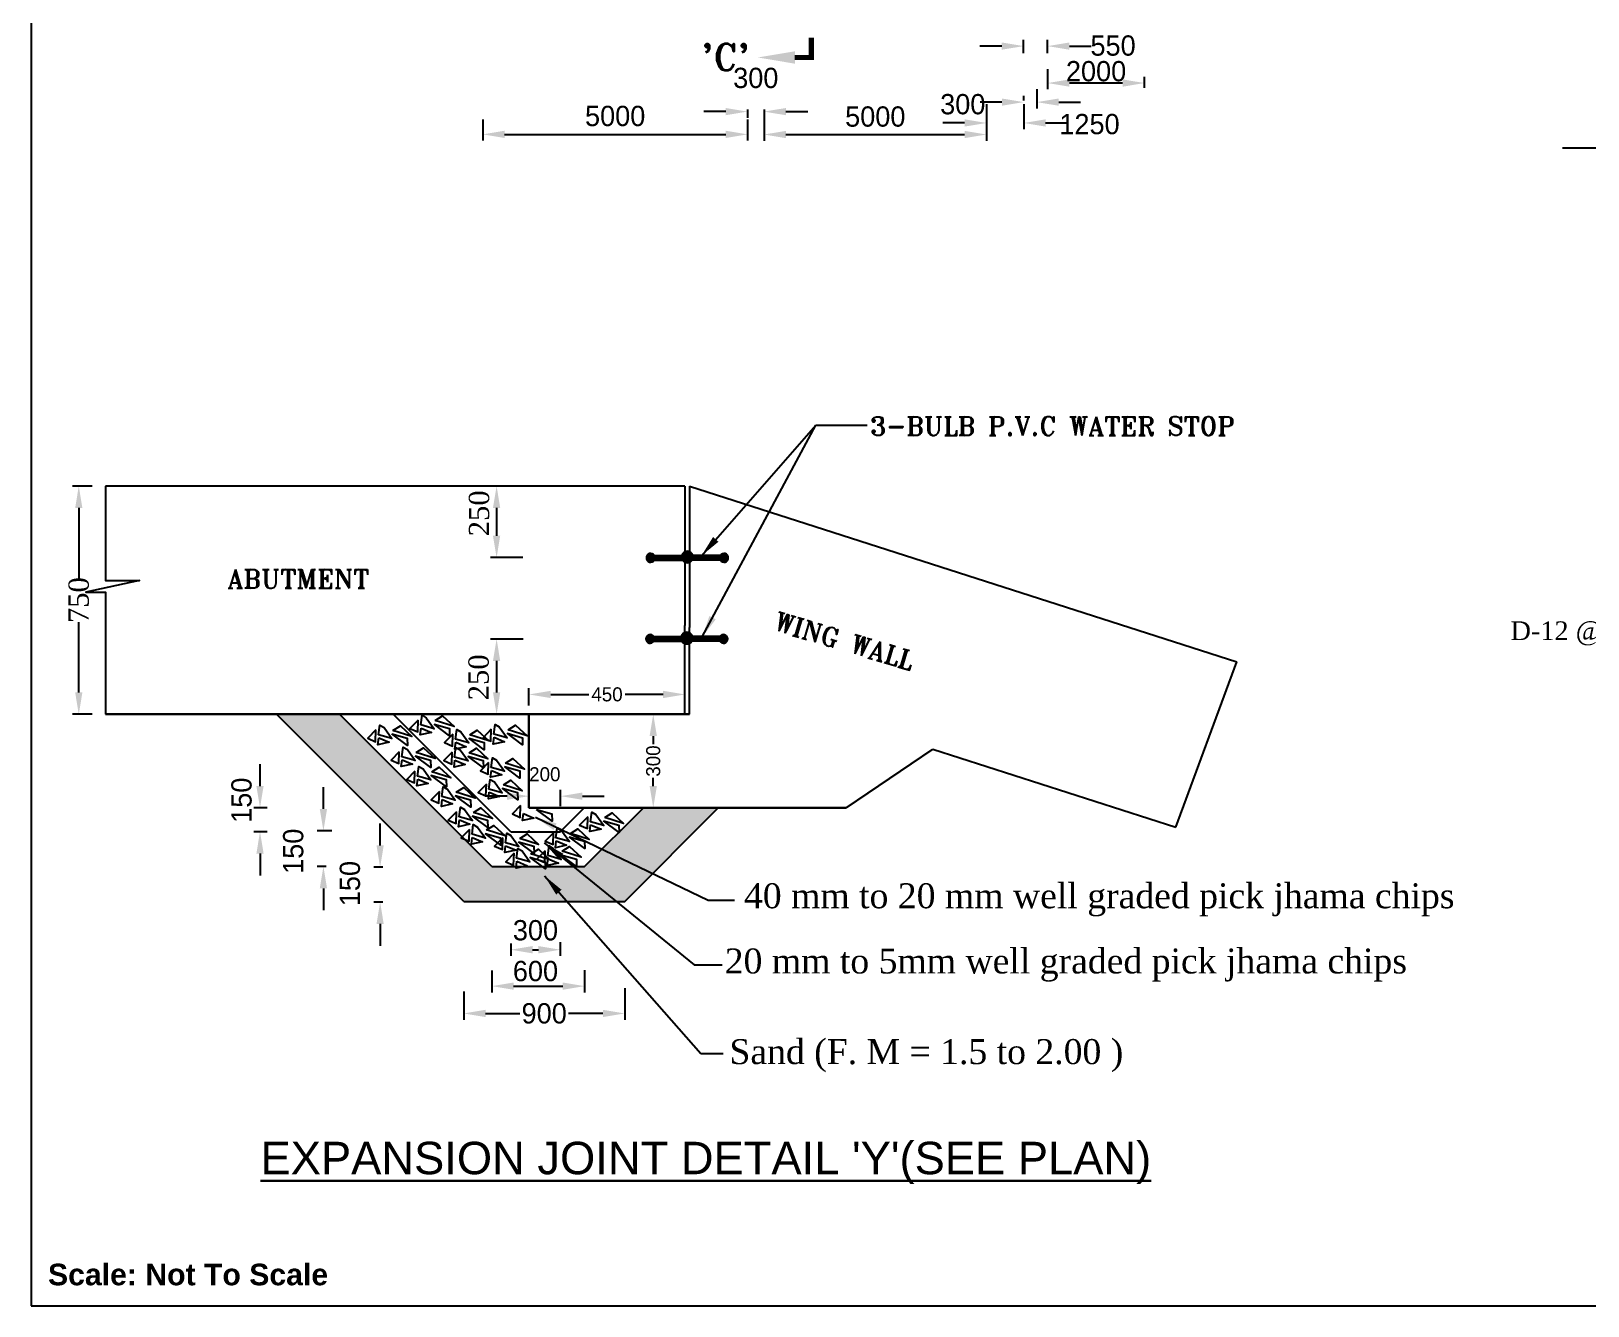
# Model space of a CAD drawing. Extents: x -1206532 to 786809, y -4288605 to 172932.
# Drawn here: x -833204 to -808242, y -4258352 to -4237919 of the extents above; entities that cross this region are included whole.
import ezdxf

# ---------------------------------------------------------------- set-up
doc = ezdxf.new("R2010")
doc.units = 0
doc.header["$LTSCALE"] = 300
doc.header["$MEASUREMENT"] = 0
doc.layers.get('0').update_dxf_attribs({"linetype": 'CONTINUOUS'})
doc.layers.get('DEFPOINTS').update_dxf_attribs({"linetype": 'CONTINUOUS'})
doc.layers.add('LINE', color=7, linetype='CONTINUOUS')
doc.layers.add('Other line', color=7, linetype='CONTINUOUS', lineweight=15)
doc.styles.add('Arial-200', font='ARIAL_0.TTF')
doc.styles.add('BIG', font='ROMANT.SHX')
doc.dimstyles.new('3', dxfattribs={"dimtxt": 225, "dimasz": 350, "dimexe": 100, "dimexo": 25, "dimgap": 9, "dimtad": 0, "dimdec": 0, "dimzin": 0, "dimdsep": 46, "dimtxsty": 'Standard', "dimcen": 0, "dimclrd": 5, "dimclre": 6, "dimclrt": 1, "dimadec": 0, "dimazin": 0, "dimtfac": 1, "dimtdec": 0, "dimtofl": 0, "dimtmove": 2, "dimatfit": 3, "dimfxl": 1, "dimtolj": 1, "dimtzin": 0, "dimarcsym": 0})

# ---------------------------------------------------------------- blocks, each defined once
blk = doc.blocks.new('*D539')
at = {"layer": 'DEFPOINTS', "color": 0, "lineweight": 30}
for p in [(-817077, -4238822), (-817288, -4239057), (-817077, -4239057)]:
    blk.add_point(p, dxfattribs=at)
at = {"layer": 'LINE', "color": 0, "lineweight": -2}
for p, q in [((-817077, -4238847), (-817077, -4239157)), ((-817638, -4239057), (-817988, -4239057)), ((-817288, -4239032), (-817288, -4238957)), ((-816727, -4239057), (-816377, -4239057))]:
    blk.add_line(p, q, dxfattribs=at)
at = {"layer": 'LINE', "color": 0, "lineweight": 30}
for points in [[(-817638, -4238999), (-817638, -4239115), (-817288, -4239057)], [(-816727, -4238999), (-816727, -4239115), (-817077, -4239057)]]:
    blk.add_solid(points, dxfattribs=at)
at = {"layer": 'LINE', "color": 0, "insert": (-818265, -4239092), "char_height": 325, "attachment_point": 5}
blk.add_mtext('\\A1;300', dxfattribs=at)
blk = doc.blocks.new('*D540')
at = {"layer": 'DEFPOINTS', "color": 0, "lineweight": 30}
for p in [(-817885, -4239067), (-817288, -4239067), (-817288, -4239391)]:
    blk.add_point(p, dxfattribs=at)
at = {"layer": 'LINE', "color": 0, "lineweight": -2}
for p, q in [((-817885, -4239092), (-817885, -4239491)), ((-817288, -4239092), (-817288, -4239491)), ((-818235, -4239391), (-818585, -4239391)), ((-816938, -4239391), (-816588, -4239391))]:
    blk.add_line(p, q, dxfattribs=at)
at = {"layer": 'LINE', "color": 0, "lineweight": 30}
for points in [[(-818235, -4239333), (-818235, -4239449), (-817885, -4239391)], [(-816938, -4239333), (-816938, -4239449), (-817288, -4239391)]]:
    blk.add_solid(points, dxfattribs=at)
at = {"layer": 'LINE', "color": 0, "insert": (-816233, -4239411), "char_height": 325, "attachment_point": 5}
blk.add_mtext('\\A1;1250', dxfattribs=at)
blk = doc.blocks.new('*D541')
at = {"layer": 'DEFPOINTS', "color": 0, "lineweight": 30}
for p in [(-821451, -4239280), (-817885, -4239280), (-817885, -4239576)]:
    blk.add_point(p, dxfattribs=at)
at = {"layer": 'LINE', "color": 0, "lineweight": -2}
for p, q in [((-821451, -4239305), (-821451, -4239676)), ((-817885, -4239305), (-817885, -4239676)), ((-821101, -4239576), (-818235, -4239576))]:
    blk.add_line(p, q, dxfattribs=at)
at = {"layer": 'LINE', "color": 0, "lineweight": 30}
for points in [[(-821101, -4239518), (-821101, -4239634), (-821451, -4239576)], [(-818235, -4239518), (-818235, -4239634), (-817885, -4239576)]]:
    blk.add_solid(points, dxfattribs=at)
at = {"layer": 'LINE', "color": 0, "insert": (-819668, -4239290), "char_height": 325, "attachment_point": 5}
blk.add_mtext('\\A1;5000', dxfattribs=at)
blk = doc.blocks.new('*D542')
at = {"layer": 'DEFPOINTS', "color": 0, "lineweight": 30}
for p in [(-821717, -4239150), (-821451, -4239150), (-821451, -4239209)]:
    blk.add_point(p, dxfattribs=at)
at = {"layer": 'LINE', "color": 0, "lineweight": -2}
for p, q in [((-822067, -4239209), (-822417, -4239209)), ((-821717, -4239175), (-821717, -4239309)), ((-821451, -4239175), (-821451, -4239309)), ((-821101, -4239209), (-820751, -4239209))]:
    blk.add_line(p, q, dxfattribs=at)
at = {"layer": 'LINE', "color": 0, "lineweight": 30}
for points in [[(-822067, -4239151), (-822067, -4239267), (-821717, -4239209)], [(-821101, -4239151), (-821101, -4239267), (-821451, -4239209)]]:
    blk.add_solid(points, dxfattribs=at)
at = {"layer": 'LINE', "color": 0, "insert": (-821584, -4238671), "char_height": 325, "attachment_point": 5}
blk.add_mtext('\\A1;300', dxfattribs=at)
blk = doc.blocks.new('*D543')
at = {"layer": 'DEFPOINTS', "color": 0, "lineweight": 30}
for p in [(-825961, -4239309), (-821717, -4239309), (-821717, -4239574)]:
    blk.add_point(p, dxfattribs=at)
at = {"layer": 'LINE', "color": 0, "lineweight": -2}
for p, q in [((-825961, -4239334), (-825961, -4239674)), ((-821717, -4239334), (-821717, -4239674)), ((-825611, -4239574), (-822067, -4239574))]:
    blk.add_line(p, q, dxfattribs=at)
at = {"layer": 'LINE', "color": 0, "lineweight": 30}
for points in [[(-825611, -4239515), (-825611, -4239632), (-825961, -4239574)], [(-822067, -4239515), (-822067, -4239632), (-821717, -4239574)]]:
    blk.add_solid(points, dxfattribs=at)
at = {"layer": 'LINE', "color": 0, "insert": (-823839, -4239281), "char_height": 325, "attachment_point": 5}
blk.add_mtext('\\A1;5000', dxfattribs=at)
blk = doc.blocks.new('*D552')
at = {"layer": 'DEFPOINTS', "color": 0, "lineweight": 30}
for p in [(-816904, -4238504), (-816904, -4238751), (-815352, -4238855)]:
    blk.add_point(p, dxfattribs=at)
at = {"layer": 'LINE', "color": 0, "lineweight": -2}
for p, q in [((-816904, -4238529), (-816904, -4238851)), ((-815702, -4238751), (-816554, -4238751)), ((-815352, -4238830), (-815352, -4238651))]:
    blk.add_line(p, q, dxfattribs=at)
at = {"layer": 'LINE', "color": 0, "lineweight": 30}
for points in [[(-816554, -4238693), (-816554, -4238810), (-816904, -4238751)], [(-815702, -4238693), (-815702, -4238810), (-815352, -4238751)]]:
    blk.add_solid(points, dxfattribs=at)
at = {"layer": 'LINE', "color": 0, "insert": (-816128, -4238563), "char_height": 325, "attachment_point": 5}
blk.add_mtext('\\A1;2000', dxfattribs=at)
blk = doc.blocks.new('*D556')
at = {"layer": 'DEFPOINTS', "color": 0, "lineweight": 30}
for p in [(-817290, -4238299), (-816904, -4238159), (-816904, -4238299)]:
    blk.add_point(p, dxfattribs=at)
at = {"layer": 'LINE', "color": 0, "lineweight": -2}
for p, q in [((-817290, -4238274), (-817290, -4238059)), ((-816904, -4238274), (-816904, -4238059)), ((-817640, -4238159), (-817990, -4238159)), ((-816554, -4238159), (-816204, -4238159))]:
    blk.add_line(p, q, dxfattribs=at)
at = {"layer": 'LINE', "color": 0, "lineweight": 30}
for points in [[(-817640, -4238101), (-817640, -4238217), (-817290, -4238159)], [(-816554, -4238101), (-816554, -4238217), (-816904, -4238159)]]:
    blk.add_solid(points, dxfattribs=at)
at = {"layer": 'LINE', "color": 0, "insert": (-815855, -4238152), "char_height": 325, "attachment_point": 5}
blk.add_mtext('\\A1;550', dxfattribs=at)
blk = doc.blocks.new('*D557')
at = {"layer": 'DEFPOINTS', "color": 0, "lineweight": 30}
for p in [(-832198, -4245212), (-832440, -4248869), (-832198, -4248869)]:
    blk.add_point(p, dxfattribs=at)
at = {"layer": 'LINE', "color": 0, "lineweight": -2}
for p, q in [((-832223, -4245212), (-832540, -4245212)), ((-832440, -4245562), (-832440, -4246689)), ((-832440, -4248519), (-832440, -4247392)), ((-832223, -4248869), (-832540, -4248869))]:
    blk.add_line(p, q, dxfattribs=at)
at = {"layer": 'LINE', "color": 0, "lineweight": 30}
for points in [[(-832498, -4245562), (-832382, -4245562), (-832440, -4245212)], [(-832498, -4248519), (-832382, -4248519), (-832440, -4248869)]]:
    blk.add_solid(points, dxfattribs=at)
at = {"layer": 'LINE', "color": 0, "insert": (-832440, -4247040), "char_height": 325, "attachment_point": 5, "rotation": 90}
blk.add_mtext('\\A1;{\\fTimes New Roman|b0|i0|c0|p18;750}', dxfattribs=at)
blk = doc.blocks.new('*D558')
at = {"layer": 'DEFPOINTS', "color": 0, "lineweight": 30}
for p in [(-825576, -4245212), (-825740, -4246357), (-825294, -4246357)]:
    blk.add_point(p, dxfattribs=at)
at = {"layer": 'LINE', "color": 0, "lineweight": -2}
for p, q in [((-825601, -4245212), (-825840, -4245212)), ((-825740, -4245562), (-825740, -4246007)), ((-825319, -4246357), (-825840, -4246357))]:
    blk.add_line(p, q, dxfattribs=at)
at = {"layer": 'LINE', "color": 0, "lineweight": 30}
for points in [[(-825799, -4245562), (-825682, -4245562), (-825740, -4245212)], [(-825799, -4246007), (-825682, -4246007), (-825740, -4246357)]]:
    blk.add_solid(points, dxfattribs=at)
at = {"layer": 'LINE', "color": 0, "insert": (-826020, -4245648), "char_height": 325, "attachment_point": 5, "rotation": 90}
blk.add_mtext('\\A1;{\\fTimes New Roman|b0|i0|c0|p18;250}', dxfattribs=at)
blk = doc.blocks.new('*D559')
at = {"layer": 'DEFPOINTS', "color": 0, "lineweight": 30}
for p in [(-825289, -4247664), (-825740, -4248869), (-825560, -4248869)]:
    blk.add_point(p, dxfattribs=at)
at = {"layer": 'LINE', "color": 0, "lineweight": -2}
for p, q in [((-825314, -4247664), (-825840, -4247664)), ((-825740, -4248014), (-825740, -4248519)), ((-825585, -4248869), (-825840, -4248869))]:
    blk.add_line(p, q, dxfattribs=at)
at = {"layer": 'LINE', "color": 0, "lineweight": 30}
for points in [[(-825799, -4248014), (-825682, -4248014), (-825740, -4247664)], [(-825799, -4248519), (-825682, -4248519), (-825740, -4248869)]]:
    blk.add_solid(points, dxfattribs=at)
at = {"layer": 'LINE', "color": 0, "insert": (-826027, -4248277), "char_height": 325, "attachment_point": 5, "rotation": 90}
blk.add_mtext('\\A1;{\\fTimes New Roman|b0|i0|c0|p18;250}', dxfattribs=at)
blk = doc.blocks.new('*D723')
at = {"layer": 'DEFPOINTS', "color": 0, "lineweight": 30}
for p in [(-823066, -4248869), (-823228, -4250369), (-822739, -4250369)]:
    blk.add_point(p, dxfattribs=at)
at = {"layer": 'Other line', "color": 0, "linetype": 'ByBlock', "lineweight": -2}
for p, q in [((-823091, -4248869), (-823328, -4248869)), ((-822764, -4250369), (-823328, -4250369))]:
    blk.add_line(p, q, dxfattribs=at)
at = {"layer": 'Other line', "linetype": 'ByBlock', "lineweight": -2}
for p, q in [((-823228, -4249219), (-823228, -4249347)), ((-823228, -4250019), (-823228, -4249890))]:
    blk.add_line(p, q, dxfattribs=at)
at = {"layer": 'Other line', "lineweight": 30}
for points in [[(-823287, -4249219), (-823170, -4249219), (-823228, -4248869)], [(-823287, -4250019), (-823170, -4250019), (-823228, -4250369)]]:
    blk.add_solid(points, dxfattribs=at)
at = {"layer": 'Other line', "color": 0, "lineweight": 30, "insert": (-823228, -4249619), "char_height": 225, "attachment_point": 5, "rotation": 90}
blk.add_mtext('\\A1;300', dxfattribs=at)
blk = doc.blocks.new('*D726')
at = {"layer": 'DEFPOINTS', "color": 0, "lineweight": 30}
for p in [(-822720, -4248551), (-825221, -4248754), (-822720, -4248869)]:
    blk.add_point(p, dxfattribs=at)
at = {"layer": 'Other line', "color": 0, "linetype": 'ByBlock', "lineweight": -2}
for p, q in [((-825221, -4248729), (-825221, -4248451)), ((-822720, -4248844), (-822720, -4248451))]:
    blk.add_line(p, q, dxfattribs=at)
at = {"layer": 'Other line', "linetype": 'ByBlock', "lineweight": -2}
for p, q in [((-824871, -4248551), (-824260, -4248551)), ((-823070, -4248551), (-823680, -4248551))]:
    blk.add_line(p, q, dxfattribs=at)
at = {"layer": 'Other line', "lineweight": 30}
for points in [[(-824871, -4248493), (-824871, -4248610), (-825221, -4248551)], [(-823070, -4248493), (-823070, -4248610), (-822720, -4248551)]]:
    blk.add_solid(points, dxfattribs=at)
at = {"layer": 'Other line', "color": 0, "lineweight": 30, "insert": (-823970, -4248551), "char_height": 225, "attachment_point": 5}
blk.add_mtext('\\A1;450', dxfattribs=at)
blk = doc.blocks.new('*D801')
at = {"layer": 'DEFPOINTS', "color": 0, "lineweight": 30}
for p in [(-803299, -4247068), (-797000, -4247720), (-803443, -4248223), (-803970, -4248824), (-810005, -4249803)]:
    blk.add_point(p, dxfattribs=at)
at = {"layer": 'Other line', "linetype": 'ByBlock', "lineweight": -2}
blk.add_arc((-803975, -4248838), 813, 33.9708, 44.2304, dxfattribs=at)
at = {"layer": 'Other line', "lineweight": 30}
for points in [[(-803425, -4248319), (-803361, -4248222), (-803685, -4248078)], [(-803247, -4248362), (-803355, -4248405), (-803173, -4248709)]]:
    blk.add_solid(points, dxfattribs=at)
at = {"layer": 'Other line', "color": 0, "lineweight": 30, "insert": (-803554, -4248523), "char_height": 225, "attachment_point": 5, "rotation": 306.7803}
blk.add_mtext('\\A1;60°', dxfattribs=at)
blk = doc.blocks.new('*D985')
at = {"layer": 'DEFPOINTS', "color": 0, "lineweight": 30}
for p in [(-826268, -4253286), (-823686, -4253237), (-823686, -4253665)]:
    blk.add_point(p, dxfattribs=at)
at = {"layer": 'LINE', "color": 0, "lineweight": -2}
for p, q in [((-826268, -4253311), (-826268, -4253765)), ((-823686, -4253262), (-823686, -4253765)), ((-825918, -4253665), (-825365, -4253665)), ((-824036, -4253665), (-824589, -4253665))]:
    blk.add_line(p, q, dxfattribs=at)
at = {"layer": 'LINE', "color": 0, "lineweight": 30}
for points in [[(-825918, -4253606), (-825918, -4253723), (-826268, -4253665)], [(-824036, -4253606), (-824036, -4253723), (-823686, -4253665)]]:
    blk.add_solid(points, dxfattribs=at)
at = {"layer": 'LINE', "color": 0, "insert": (-824977, -4253665), "char_height": 325, "attachment_point": 5}
blk.add_mtext('\\A1;900', dxfattribs=at)
blk = doc.blocks.new('*D986')
at = {"layer": 'DEFPOINTS', "color": 0, "lineweight": 30}
for p in [(-828355, -4250736), (-828517, -4251311), (-828447, -4251311)]:
    blk.add_point(p, dxfattribs=at)
at = {"layer": 'LINE', "color": 0, "lineweight": -2}
for p, q in [((-828517, -4250386), (-828517, -4250036)), ((-828380, -4250736), (-828617, -4250736)), ((-828472, -4251311), (-828617, -4251311)), ((-828517, -4251661), (-828517, -4252011))]:
    blk.add_line(p, q, dxfattribs=at)
at = {"layer": 'LINE', "color": 0, "lineweight": 30}
for points in [[(-828576, -4250386), (-828459, -4250386), (-828517, -4250736)], [(-828576, -4251661), (-828459, -4251661), (-828517, -4251311)]]:
    blk.add_solid(points, dxfattribs=at)
at = {"layer": 'LINE', "color": 0, "insert": (-829000, -4251065), "char_height": 325, "attachment_point": 5, "rotation": 90}
blk.add_mtext('\\A1;150', dxfattribs=at)
blk = doc.blocks.new('*D987')
at = {"layer": 'DEFPOINTS', "color": 0, "lineweight": 30}
for p in [(-829392, -4250369), (-829534, -4250752), (-829392, -4250752)]:
    blk.add_point(p, dxfattribs=at)
at = {"layer": 'LINE', "color": 0, "lineweight": -2}
for p, q in [((-829534, -4250019), (-829534, -4249669)), ((-829417, -4250369), (-829634, -4250369)), ((-829417, -4250752), (-829634, -4250752)), ((-829534, -4251102), (-829534, -4251452))]:
    blk.add_line(p, q, dxfattribs=at)
at = {"layer": 'LINE', "color": 0, "lineweight": 30}
for points in [[(-829592, -4250019), (-829476, -4250019), (-829534, -4250369)], [(-829592, -4251102), (-829476, -4251102), (-829534, -4250752)]]:
    blk.add_solid(points, dxfattribs=at)
at = {"layer": 'LINE', "color": 0, "insert": (-829829, -4250247), "char_height": 325, "attachment_point": 5, "rotation": 90}
blk.add_mtext('\\A1;150', dxfattribs=at)
blk = doc.blocks.new('KHOA')
for points in [[(2.23, 3.97), (0.46, 2.17), (2.15, 1.43), (2.23, 3.97)], [(2.78, 2.91), (3.06, 4.99), (3.96, 4.47), (5.66, 2.1), (2.78, 2.91)], [(5.88, 3.84), (7.47, 4.84), (9.94, 2.55), (5.88, 3.84)], [(2.84, 2.25), (5.07, 1.3), (2.66, 0.78), (2.84, 2.25)], [(5.63, 3.11), (8.93, 2.17), (8.98, 0.6), (5.63, 3.11)]]:
    blk.add_lwpolyline(points)
blk = doc.blocks.new('*D988')
at = {"layer": 'DEFPOINTS', "color": 0, "lineweight": 30}
for p in [(-827537, -4251321), (-827608, -4251880), (-827537, -4251880)]:
    blk.add_point(p, dxfattribs=at)
at = {"layer": 'LINE', "color": 0, "lineweight": -2}
for p, q in [((-827608, -4250971), (-827608, -4250621)), ((-827562, -4251321), (-827708, -4251321)), ((-827562, -4251880), (-827708, -4251880)), ((-827608, -4252230), (-827608, -4252580))]:
    blk.add_line(p, q, dxfattribs=at)
at = {"layer": 'LINE', "color": 0, "lineweight": 30}
for points in [[(-827666, -4250971), (-827550, -4250971), (-827608, -4251321)], [(-827666, -4252230), (-827550, -4252230), (-827608, -4251880)]]:
    blk.add_solid(points, dxfattribs=at)
at = {"layer": 'LINE', "color": 0, "insert": (-828091, -4251583), "char_height": 325, "attachment_point": 5, "rotation": 90}
blk.add_mtext('\\A1;150', dxfattribs=at)
blk = doc.blocks.new('*D989')
at = {"layer": 'DEFPOINTS', "color": 0, "lineweight": 30}
for p in [(-825513, -4252517), (-824720, -4252498), (-824720, -4252643)]:
    blk.add_point(p, dxfattribs=at)
at = {"layer": 'LINE', "color": 0, "lineweight": -2}
for p, q in [((-825513, -4252542), (-825513, -4252743)), ((-824720, -4252523), (-824720, -4252743)), ((-825163, -4252643), (-825070, -4252643))]:
    blk.add_line(p, q, dxfattribs=at)
at = {"layer": 'LINE', "color": 0, "lineweight": 30}
for points in [[(-825163, -4252585), (-825163, -4252702), (-825513, -4252643)], [(-825070, -4252585), (-825070, -4252702), (-824720, -4252643)]]:
    blk.add_solid(points, dxfattribs=at)
at = {"layer": 'LINE', "color": 0, "insert": (-825117, -4252333), "char_height": 325, "attachment_point": 5}
blk.add_mtext('\\A1;300', dxfattribs=at)
blk = doc.blocks.new('*D990')
at = {"layer": 'DEFPOINTS', "color": 0, "lineweight": 30}
for p in [(-825817, -4252953), (-824329, -4252948), (-824329, -4253227)]:
    blk.add_point(p, dxfattribs=at)
at = {"layer": 'LINE', "color": 0, "lineweight": -2}
for p, q in [((-825817, -4252978), (-825817, -4253327)), ((-824329, -4252973), (-824329, -4253327)), ((-825467, -4253227), (-824679, -4253227))]:
    blk.add_line(p, q, dxfattribs=at)
at = {"layer": 'LINE', "color": 0, "lineweight": 30}
for points in [[(-825467, -4253169), (-825467, -4253285), (-825817, -4253227)], [(-824679, -4253169), (-824679, -4253285), (-824329, -4253227)]]:
    blk.add_solid(points, dxfattribs=at)
at = {"layer": 'LINE', "color": 0, "insert": (-825117, -4252987), "char_height": 325, "attachment_point": 5}
blk.add_mtext('\\A1;600', dxfattribs=at)
blk = doc.blocks.new('*D995')
at = {"layer": 'DEFPOINTS', "color": 0, "lineweight": 30}
for p in [(-824713, -4250182), (-825221, -4250369), (-824713, -4250369)]:
    blk.add_point(p, dxfattribs=at)
at = {"layer": 'Other line', "color": 0, "linetype": 'ByBlock', "lineweight": -2}
for p, q in [((-825221, -4250344), (-825221, -4250082)), ((-824713, -4250344), (-824713, -4250082))]:
    blk.add_line(p, q, dxfattribs=at)
at = {"layer": 'Other line', "linetype": 'ByBlock', "lineweight": -2}
for p, q in [((-825571, -4250182), (-825921, -4250182)), ((-824363, -4250182), (-824013, -4250182))]:
    blk.add_line(p, q, dxfattribs=at)
at = {"layer": 'Other line', "lineweight": 30}
for points in [[(-825571, -4250124), (-825571, -4250240), (-825221, -4250182)], [(-824363, -4250124), (-824363, -4250240), (-824713, -4250182)]]:
    blk.add_solid(points, dxfattribs=at)
at = {"layer": 'Other line', "color": 0, "lineweight": 30, "insert": (-824967, -4249832), "char_height": 225, "attachment_point": 5}
blk.add_mtext('\\A1;200', dxfattribs=at)

msp = doc.modelspace()

# ---------------------------------------------------------------- hatches: boundary and pattern name
at = {"layer": 'Other line', "lineweight": 9}
h = msp.add_hatch(dxfattribs=at)
h.set_pattern_fill('ANSI31', color=0, scale=50, style=0)
h.paths.add_polyline_path([(-822719.586, -4246262.28, 0.228455023), (-822771.831, -4246324.072), (-823209.484, -4246324.072, 3.461072193), (-823209.484, -4246398.608), (-822759.432, -4246398.608, 0.143145409), (-822719.586, -4246432.448)])
h.paths.add_polyline_path([(-822645.049, -4246261.67, 0.208719776), (-822719.586, -4246262.28), (-822719.586, -4246432.448, 0.208719776), (-822645.049, -4246433.058)])
h.paths.add_polyline_path([(-822153.753, -4246324.072), (-822591.407, -4246324.072, 0.23276383), (-822645.049, -4246261.67), (-822645.049, -4246433.058, 0.147322938), (-822603.806, -4246398.608), (-822153.753, -4246398.608, 3.461072193)])
h = msp.add_hatch(dxfattribs=at)
h.set_pattern_fill('ANSI31', color=0, scale=50, style=0)
h.paths.add_polyline_path([(-822719.586, -4247559.144, 0.252856146), (-822779.831, -4247624.072), (-823217.484, -4247624.072, 3.461072193), (-823217.484, -4247698.608), (-822767.432, -4247698.608, 0.166764632), (-822719.586, -4247735.584)])
h.paths.add_polyline_path([(-822645.049, -4247565.545, 0.209550777), (-822719.586, -4247559.144), (-822719.586, -4247735.584, 0.209550777), (-822645.049, -4247729.183)])
h.paths.add_polyline_path([(-822161.753, -4247624.072), (-822599.407, -4247624.072, 0.207744664), (-822645.049, -4247565.545), (-822645.049, -4247729.183, 0.107537608), (-822615.082, -4247703.267, 0.015285408), (-822611.806, -4247698.608), (-822161.753, -4247698.608, 3.461072193)])
at = {"layer": 'Other line', "lineweight": 20}
h = msp.add_hatch(dxfattribs=at)
h.set_pattern_fill('AR-SAND', color=0, scale=80, style=0)
h.set_pattern_definition([(37.5, (0, 0), (-5.0394686, 154.1459015), [0, -121.6, 0, -136, 0, -130]), (7.5, (0, 0), (141.582136, 225.771685), [0, -65.6, 0, -109.6, 0, -42]), (327.5, (-98.4, 0), (249.131349, 0.4527243), [0, -40, 0, -144, 0, -188]), (317.5, (-98.4, 0), (240.490128, 70.214045), [0, -20, 0, -94.4, 0, -108])])
h.paths.add_polyline_path([(-822184.994, -4250369.236), (-823387.019, -4250369.236), (-823774.387, -4250756.605), (-823774.171, -4250763.339), (-823778.145, -4250760.362), (-824329, -4251311.217), (-824959.054, -4251311.217), (-824957.841, -4251348.983), (-825008.26, -4251311.217), (-825316.028, -4251311.217), (-825428.864, -4251335.832), (-825425.849, -4251311.217), (-825817, -4251311.217), (-826258.353, -4250869.864), (-826307.307, -4250848.564), (-826293.637, -4250834.58), (-828259.62, -4248868.598), (-829269.644, -4248868.598), (-826268, -4251870.242), (-823686, -4251870.242)])

# ---------------------------------------------------------------- linework, layer by layer
at = {"layer": 'LINE', "color": 0}
for p, q in [((-822719.586, -4245212.131), (-832009.061, -4245212.131)), ((-822719.586, -4245212.131), (-822719.586, -4245716.359)), ((-822645.049, -4245212.131), (-813869.817, -4248030.696)), ((-822645.049, -4245212.131), (-822645.049, -4245712.046)), ((-822719.586, -4245716.359), (-822719.586, -4245957.497)), ((-822645.049, -4245712.046), (-822645.049, -4245926.623)), ((-822719.586, -4245957.497), (-822719.586, -4247448.229)), ((-822645.049, -4245926.623), (-822645.049, -4247479.103)), ((-823209.484, -4246324.072), (-822771.831, -4246324.072)), ((-822153.753, -4246324.072), (-822591.407, -4246324.072)), ((-823209.484, -4246398.608), (-822759.432, -4246398.608)), ((-822153.753, -4246398.608), (-822603.806, -4246398.608)), ((-822719.586, -4248868.598), (-822719.586, -4247448.229)), ((-822645.049, -4248868.598), (-822645.049, -4247479.103)), ((-823217.484, -4247624.072), (-822779.831, -4247624.072)), ((-823217.484, -4247698.608), (-822767.432, -4247698.608)), ((-822161.753, -4247698.608), (-822611.806, -4247698.608)), ((-822161.753, -4247624.072), (-822599.407, -4247624.072)), ((-814847.889, -4250678.263), (-813869.817, -4248030.696)), ((-826268, -4251870.242), (-829269.644, -4248868.598)), ((-825817, -4251311.217), (-828259.62, -4248868.598)), ((-825513, -4250752.193), (-827396.595, -4248868.598)), ((-818746.469, -4249426.057), (-814847.889, -4250678.263)), ((-824720, -4250752.193), (-824337.043, -4250369.236)), ((-824329, -4251311.217), (-823387.019, -4250369.236)), ((-823686, -4251870.242), (-822184.994, -4250369.236)), ((-825513, -4250752.193), (-824720, -4250752.193)), ((-825817, -4251311.217), (-824329, -4251311.217)), ((-826268, -4251870.242), (-823686, -4251870.242)), ((-822463.756, -4254306.723), (-822105.521, -4254306.723))]:
    msp.add_line(p, q, dxfattribs=at)
msp.add_lwpolyline([(-833203.952, -4258351.683), (-770624.481, -4258351.683), (-770624.481, -4214099.057), (-833203.952, -4214099.057)], close=True, dxfattribs=at)
at = {"layer": 'LINE', "color": 0, "const_width": 85}
for points in [[(-820694.201, -4238021.535), (-820694.201, -4238341.459), (-820834.025, -4238341.459)], [(-820833.132, -4238341.459), (-820962.969, -4238341.459)]]:
    msp.add_lwpolyline(points, dxfattribs=at)
at = {"layer": 'LINE', "color": 0}
for points in [[(-808646.064, -4239787.797), (-802408.728, -4239787.797), (-802408.728, -4240154.797), (-801775.728, -4239408.797), (-801775.728, -4239772.797), (-795432.777, -4239772.797)], [(-832009.061, -4245212.131), (-832009.061, -4246722.321), (-831467.925, -4246722.321), (-832327.332, -4246913.135), (-832009.061, -4246913.135), (-832009.061, -4248868.598)], [(-825355.281, -4250332.789), (-825486.909, -4250467.431), (-825360.769, -4250522.315), (-825355.281, -4250332.789)], [(-825309.332, -4250461.283), (-825143.342, -4250532.153), (-825322.809, -4250571.303), (-825309.332, -4250461.283)], [(-825101.706, -4250397.256), (-824855.539, -4250467.607), (-824851.786, -4250584.454), (-825101.706, -4250397.256)]]:
    msp.add_lwpolyline(points, dxfattribs=at)
for centre, radius, start, end in [((-823268.595, -4246361.34), 69.878, 32.2309526, 327.7690474), ((-822681.619, -4246347.364), 93.171, 14.4775122, 165.5224878), ((-822094.643, -4246361.34), 69.878, 212.2309526, 147.7690474), ((-822681.619, -4246347.364), 93.171, 213.367013, 326.632987), ((-822689.619, -4247647.364), 93.171, 14.4775122, 165.5224878), ((-823276.595, -4247661.34), 69.878, 32.2309526, 327.7690474), ((-822689.619, -4247647.364), 93.171, 213.367013, 326.632987), ((-822102.643, -4247661.34), 69.878, 212.2309526, 147.7690474)]:
    msp.add_arc(centre, radius, start, end, dxfattribs=at)
msp.add_solid([(-820957.23, -4238440.625), (-820957.23, -4238242.292), (-821552.23, -4238341.459)], dxfattribs=at)
at = {"layer": 'Other line', "color": 0, "lineweight": 30}
for p, q in [((-822719.586, -4248868.598), (-832009.061, -4248868.598)), ((-825220.875, -4248868.598), (-825220.875, -4250369.236)), ((-822645.049, -4248868.598), (-822743, -4248868.598)), ((-820134.975, -4250369.236), (-818746.469, -4249426.057)), ((-825220.875, -4250369.236), (-820134.975, -4250369.236)), ((-825220.875, -4250729.642), (-825220.875, -4250740.972))]:
    msp.add_line(p, q, dxfattribs=at)

# ---------------------------------------------------------------- block references
at = {"layer": 'LINE', "color": 0, "xscale": 74.53660500003025, "yscale": 74.53660500003025, "zscale": 74.53660500000001}
for p in [(-827840.459, -4249414.928), (-827163.377, -4249257.084), (-825992.459, -4249405.928), (-826607.459, -4249485.928), (-827466.459, -4249765.928), (-826620.459, -4249772.928), (-826034.917, -4249936.884), (-827215.359, -4250076.084), (-826824.377, -4250403.084), (-826070.403, -4250284.799), (-826549.15, -4250729.1), (-824443.564, -4250807.953), (-826341.578, -4251010.202), (-825806.812, -4251144.46), (-824995.233, -4251065.597), (-825627.233, -4251393.597), (-825127.233, -4251351.597)]:
    msp.add_blockref('KHOA', p, dxfattribs=at)

# ---------------------------------------------------------------- texts
at = {"color": 0, "linetype": 'ByBlock', "lineweight": 30, "char_height": 400, "attachment_point": 1}
for s, insert, width in [('{\\fTimes New Roman|b0|i0|c0|p18;40 mm to 20 mm well graded pick jhama chips}', (-821773.498, -4251578.344), 11994.88521), ('{\\fTimes New Roman|b0|i0|c0|p18;20 mm to 5mm well graded pick jhama chips}', (-822081.969, -4252623.753), 11994.88521), ('{\\fTimes New Roman|b0|i0|c0|p18;Sand (F. M = 1.5 to 2.00 )}', (-822006.48, -4254076.388), 9986.77405)]:
    msp.add_mtext(s, dxfattribs=dict(at, insert=insert, width=width))
at = {"layer": 'LINE', "color": 0, "style": 'BIG'}
msp.add_text("'C'", height=425, dxfattribs=at).set_placement((-822461.768, -4238546.646))
at = {"layer": 'LINE', "style": 'BIG'}
for s, p in [('3-BULB P.V.C WATER STOP', (-819750.913, -4244399.013)), ('ABUTMENT', (-830057.98, -4246849.833))]:
    msp.add_text(s, height=300, dxfattribs=at).set_placement(p)
msp.add_text('WING WALL', height=300, rotation=343.4674812, dxfattribs=at).set_placement((-821313.202, -4247509.874))
at = {"layer": 'LINE', "insert": (-806383.065, -4247379.828), "char_height": 300, "width": 4181.1469, "attachment_point": 3, "style": 'BIG'}
msp.add_mtext('{\\fTimes New Roman|b0|i0|c0|p18;D-12 @ 150 C/C}', dxfattribs=at)
at = {"layer": 'LINE', "lineweight": 30, "insert": (-822384.484, -4255721.691), "char_height": 520, "width": 18733.95353, "attachment_point": 2, "style": 'Arial-200'}
msp.add_mtext("{\\LEXPANSION JOINT DETAIL 'Y'(SEE PLAN)}", dxfattribs=at)
at = {"layer": 'LINE', "color": 0, "insert": (-832933.564, -4257675.673), "char_height": 346.5, "attachment_point": 1}
msp.add_mtext('{\\fArial|b1|i0|c0|p34;Scale: Not To Scale}', dxfattribs=at)

# ---------------------------------------------------------------- dimensions: what is measured, and where the dimension line sits
at = {"layer": 'LINE', "color": 0}
for base, p1, p2, angle, text, picture, middle in [((-816903.513, -4238159.098), (-817289.646, -4238299.098), (-816903.513, -4238299.098), 180, '550', '*D556', (-815854.513, -4238152.098)), ((-816903.513, -4238751.211), (-815352.146, -4238855.211), (-816903.513, -4238504.098), 180, '2000', '*D552', (-816127.829, -4238563)), ((-821451.25, -4239208.993), (-821716.551, -4239150.15), (-821451.25, -4239150.15), 180, '300', '*D542', (-821583.9, -4238671.303)), ((-817077.146, -4239057.085), (-817287.583, -4239057.085), (-817077.146, -4238821.712), 180, '300', '*D539', (-818265.161, -4239092.429)), ((-821716.551, -4239573.789), (-825961.362, -4239308.993), (-821716.551, -4239308.993), 180, '5000', '*D543', (-823838.956, -4239281.098)), ((-817884.646, -4239576.085), (-821451.25, -4239279.572), (-817884.646, -4239279.572), 180, '5000', '*D541', (-819667.948, -4239290.429)), ((-817287.583, -4239391.062), (-817884.646, -4239067.423), (-817287.583, -4239067.423), 180, '1250', '*D540', (-816232.811, -4239410.89)), ((-825740.498, -4246357), (-825576.11, -4245212.131), (-825294, -4246357), 90, '{\\fTimes New Roman|b0|i0|c0|p18;250}', '*D558', (-826020, -4245648)), ((-825740.498, -4248868.598), (-825289, -4247664), (-825560.24, -4248868.598), 90, '{\\fTimes New Roman|b0|i0|c0|p18;250}', '*D559', (-826027, -4248277)), ((-829533.86, -4250752.193), (-829392.311, -4250369.236), (-829392.311, -4250752.193), 90, '150', '*D987', (-829829.12, -4250246.886)), ((-828517.326, -4251311.217), (-828355, -4250736.096), (-828446.624, -4251311.217), 90, '150', '*D986', (-829000.453, -4251064.72)), ((-827607.954, -4251880.122), (-827537.253, -4251321.098), (-827537.253, -4251880.122), 90, '150', '*D988', (-828091.082, -4251582.643))]:
    dim = msp.add_linear_dim(base=base, p1=p1, p2=p2, angle=angle, text=text, dimstyle='3', override={"dimtxt": 325, "dimclrd": 0, "dimclre": 0, "dimclrt": 0}, dxfattribs=at)
    dim.commit()
    dim.dimension.update_dxf_attribs({"geometry": picture, "text_midpoint": middle, "dimtype": 160})
dim = msp.add_linear_dim(base=(-832440.086, -4248868.598), p1=(-832197.583, -4245212.131), p2=(-832197.583, -4248868.598), angle=90, text='{\\fTimes New Roman|b0|i0|c0|p18;750}', dimstyle='3', override={"dimtxt": 325, "dimclrd": 0, "dimclre": 0, "dimclrt": 0}, dxfattribs=at)
dim.commit()
dim.dimension.update_dxf_attribs({"geometry": '*D557', "text_midpoint": (-832440.086, -4247040.364)})
for base, p1, p2, text, picture, middle in [((-824720, -4252643.204), (-825513, -4252517), (-824720, -4252498), '300', '*D989', (-825117, -4252333)), ((-824329, -4253226.92), (-825817, -4252953.46), (-824329, -4252948), '600', '*D990', (-825117, -4252987))]:
    dim = msp.add_linear_dim(base=base, p1=p1, p2=p2, text=text, dimstyle='3', override={"dimtxt": 325, "dimclrd": 0, "dimclre": 0, "dimclrt": 0}, dxfattribs=at)
    dim.commit()
    dim.dimension.update_dxf_attribs({"geometry": picture, "text_midpoint": middle, "dimtype": 160})
dim = msp.add_linear_dim(base=(-823686, -4253664.756), p1=(-826268, -4253286), p2=(-823686, -4253237), text='900', dimstyle='3', override={"dimtxt": 325, "dimclrd": 0, "dimclre": 0, "dimclrt": 0}, dxfattribs=at)
dim.commit()
dim.dimension.update_dxf_attribs({"geometry": '*D985', "text_midpoint": (-824977, -4253664.756)})
at = {"layer": 'Other line', "color": 0, "lineweight": 30}
dim = msp.add_angular_dim_2l(base=(-803443.014, -4248223.296), line1=((-810004.647, -4249803.419), (-796999.708, -4247720.224)), line2=((-803969.961, -4248824.094), (-803299.291, -4247067.727)), dimstyle='3', override={"dimclrd": 256, "dimclre": 0, "dimclrt": 0, "dimfxl": 700, "dimfxlon": 1}, dxfattribs=at)
dim.commit()
dim.dimension.update_dxf_attribs({"geometry": '*D801', "text_midpoint": (-803554.328, -4248523.018), "dimtype": 162})
for base, p1, p2, text, picture, middle in [((-822719.586, -4248551.476), (-825220.875, -4248754.04), (-822719.586, -4248868.598), '450', '*D726', (-823970.231, -4248551.476)), ((-824713, -4250182), (-825220.875, -4250369.236), (-824713, -4250369.236), '200', '*D995', (-824966.938, -4249832))]:
    dim = msp.add_linear_dim(base=base, p1=p1, p2=p2, text=text, dimstyle='3', override={"dimclrd": 256, "dimclre": 0, "dimclrt": 0, "dimfxl": 700, "dimfxlon": 1}, dxfattribs=at)
    dim.commit()
    dim.dimension.update_dxf_attribs({"geometry": picture, "text_midpoint": middle})
dim = msp.add_linear_dim(base=(-823228.271, -4250369.236), p1=(-823066.405, -4248868.598), p2=(-822739.062, -4250369.236), angle=90, text='300', dimstyle='3', override={"dimclrd": 256, "dimclre": 0, "dimclrt": 0, "dimfxl": 700, "dimfxlon": 1}, dxfattribs=at)
dim.commit()
dim.dimension.update_dxf_attribs({"geometry": '*D723', "text_midpoint": (-823228.271, -4249618.917)})

# ---------------------------------------------------------------- leaders
at = {"layer": 'LINE', "color": 0}
for points in [[(-825117.389, -4250519.544), (-822349.964, -4251847.104), (-821923.437, -4251847.104)], [(-824977.599, -4250929.341), (-822571.27, -4252884.282), (-822123.032, -4252884.282)], [(-824972.907, -4251458.269), (-822463.756, -4254306.723)]]:
    msp.add_leader(points, dimstyle='3', override={"dimtxt": 325, "dimclrd": 0, "dimclre": 0, "dimclrt": 0}, dxfattribs=at)
at = {"layer": 'Other line', "color": 0, "lineweight": 30}
for points in [[(-822456.388, -4246328.73), (-820619, -4244235), (-819797, -4244235)], [(-822442.388, -4247628.73), (-820619, -4244235), (-820109, -4244235)]]:
    msp.add_leader(points, dimstyle='3', override={"dimgap": 9, "dimtad": 0, "dimclrd": 256, "dimclre": 0, "dimclrt": 0, "dimfxl": 700, "dimfxlon": 1}, dxfattribs=at)

doc.saveas('drawing.dxf')
